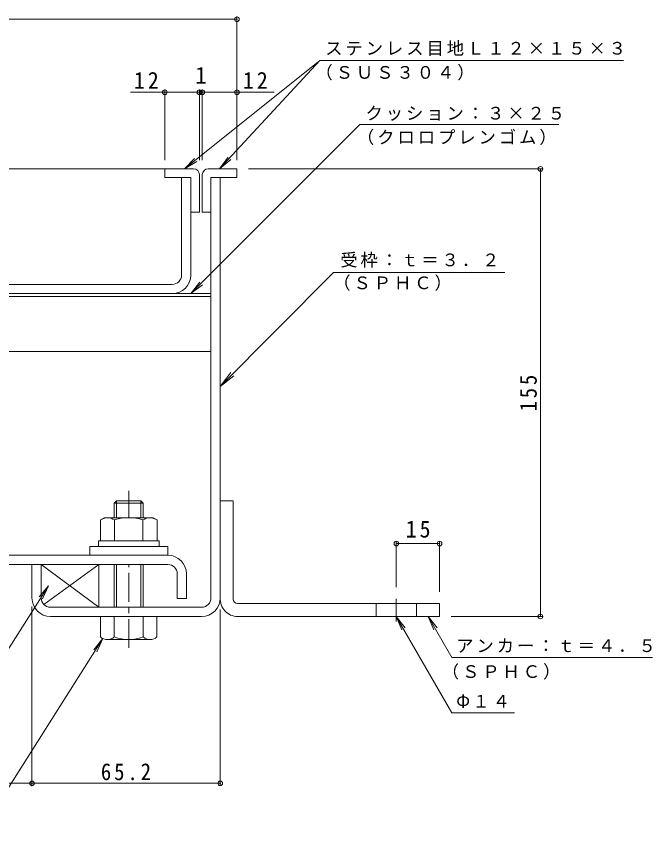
# Model space of a CAD drawing. Units: millimetres on the paper, enlarged 10 times, with parts at other scales. Extents: x -2620 to 2719, y -1962 to 1752.
# Drawn here: x 1617 to 2719, y 302 to 1722 of the extents above; entities that cross this region are included whole.
import ezdxf
from ezdxf.enums import TextEntityAlignment as Align

# ---------------------------------------------------------------- set-up
doc = ezdxf.new("R2010")
doc.units = ezdxf.units.MM
doc.header["$LTSCALE"] = 10
doc.header["$PDMODE"] = 32
doc.header["$PDSIZE"] = 8
doc.linetypes.add('CHAIN1', pattern=[8, 5, -1, 1, -1])
for name, color, linetype, lineweight in [('D-1', 2, 'Continuous', 9), ('D-2', 3, 'Continuous', 9), ('D-3', 4, 'Continuous', 9), ('D-5', 7, 'Continuous', 9), ('D-6', 6, 'Continuous', 9), ('D-7', 5, 'Continuous', 5), ('D-A', 3, 'Continuous', 9), ('D-E', 3, 'Continuous', 9), ('D-F', 7, 'Continuous', 9)]:
    doc.layers.add(name, color=color, linetype=linetype, lineweight=lineweight)
doc.styles.add('ＭＳ ゴシック', font='')
doc.styles.get('ＭＳ ゴシック').set_extended_font_data('MS Gothic')

msp = doc.modelspace()

# ---------------------------------------------------------------- linework, layer by layer
at = {"layer": 'D-1'}
for p, q in [((1953.73, 715.09), (1953.73, 1443.09)), ((1969.73, 715.09), (1969.73, 1443.09)), ((1659.73, 715.09), (1659.73, 773.09)), ((1675.73, 699.09), (1937.73, 699.09)), ((1675.73, 683.09), (1786.23, 683.09)), ((1937.73, 683.09), (1836.23, 683.09))]:
    msp.add_line(p, q, dxfattribs=at)
msp.add_lwpolyline([(1643.73, 715.09), (1643.73, 773.09), (1659.73, 773.09)], dxfattribs=at)
for centre, radius, start, end in [((1675.73, 715.09), 32, 180, 270), ((1675.73, 715.09), 16, 180, 270), ((1937.73, 715.09), 16, 270, 0), ((1937.73, 715.09), 32, 270, 0)]:
    msp.add_arc(centre, radius, start, end, dxfattribs=at)
at = {"layer": 'D-2'}
for p, q in [((1918.73, 1443.09), (1902.73, 1443.09)), ((1902.73, 1274.09), (1902.73, 1443.09)), ((1918.73, 1274.09), (1918.73, 1443.09)), ((1886.73, 1258.09), (248.73, 1258.09)), ((248.73, 1242.09), (1886.73, 1242.09))]:
    msp.add_line(p, q, dxfattribs=at)
for radius in [16, 32]:
    msp.add_arc((1886.73, 1274.09), radius, 270, 0, dxfattribs=at)
at = {"layer": 'D-3'}
for p, q in [((1873.73, 1458.09), (248.73, 1458.09)), ((1923.73, 1458.09), (1873.73, 1458.09)), ((1873.73, 1458.09), (1873.73, 1443.09)), ((1948.73, 1458.09), (1998.73, 1458.09)), ((1998.73, 1458.09), (1998.73, 1443.09)), ((1933.73, 1448.09), (1933.73, 1383.09)), ((1938.73, 1448.09), (1938.73, 1383.09)), ((1998.73, 1443.09), (1953.73, 1443.09)), ((1953.73, 1383.09), (1953.73, 1443.09)), ((1918.73, 1383.09), (1933.73, 1383.09)), ((1953.73, 1383.09), (1938.73, 1383.09))]:
    msp.add_line(p, q, dxfattribs=at)
msp.add_lwpolyline([(1873.73, 1443.09), (1918.73, 1443.09), (1918.73, 1383.09)], dxfattribs=at)
for centre, start, end in [((1923.73, 1448.09), 0, 90), ((1948.73, 1448.09), 90, 180)]:
    msp.add_arc(centre, 10, start, end, dxfattribs=at)
at = {"layer": 'D-5'}
for p, q in [((2142.28, 1645.49), (1907.64, 1458.09)), ((2142.28, 1645.49), (1968.76, 1458.09)), ((2142.28, 1645.49), (2668.12, 1645.49)), ((2211.79, 1534.86), (1919.02, 1242.09)), ((2211.79, 1534.86), (2556.32, 1534.86)), ((1968.76, 1458.09), (1983.21, 1478.49)), ((1907.64, 1458.09), (1924.97, 1476.11)), ((1907.64, 1458.09), (1929.05, 1471.01)), ((1968.76, 1458.09), (1987.99, 1474.06)), ((2166.12, 1278.47), (1969.73, 1081.4)), ((2166.12, 1278.47), (2462.46, 1278.47)), ((1919.02, 1242.09), (1934.24, 1261.92)), ((1919.02, 1242.09), (1938.85, 1257.31)), ((1969.73, 1081.4), (1987.95, 1105.23)), ((1969.73, 1081.4), (1993.5, 1099.7)), ((1520.49, 497.97), (1672.22, 736.07)), ((1672.22, 736.07), (1656.14, 716.92)), ((1672.22, 736.07), (1661.65, 713.42)), ((2274.73, 683.09), (2284.3, 659.99)), ((2274.73, 683.09), (2289.95, 663.26)), ((2274.73, 683.09), (2371.14, 516.1)), ((2330.03, 683.09), (2371.14, 611.88)), ((2330.03, 683.09), (2339.59, 659.99)), ((2330.03, 683.09), (2345.25, 663.26)), ((1548.27, 301.96), (1766.68, 644.72)), ((1766.68, 644.72), (1750.61, 625.57)), ((1766.68, 644.72), (1756.11, 622.06)), ((2371.14, 611.88), (2718.58, 611.88)), ((2371.14, 516.1), (2479.19, 516.1))]:
    msp.add_line(p, q, dxfattribs=at)
at = {"layer": 'D-6'}
for p, q in [((1953.73, 1352.09), (1953.73, 1337.09)), ((248.73, 1242.09), (1953.73, 1242.09)), ((1493.73, 1237.09), (1953.73, 1237.09)), ((1298.73, 1142.09), (1953.73, 1142.09)), ((1659.73, 773.09), (1659.73, 715.09)), ((1664.25, 703.95), (1759.73, 773.09))]:
    msp.add_line(p, q, dxfattribs=at)
msp.add_lwpolyline([(1675.73, 699.09), (1759.73, 699.09), (1759.73, 773.09), (1659.73, 773.09), (1759.73, 699.09)], dxfattribs=at)
at = {"layer": 'D-7', "linetype": 'CHAIN1'}
for p, q in [((1811.23, 854.09), (1811.23, 900.75)), ((1811.23, 628.7), (1811.23, 773.09))]:
    msp.add_line(p, q, dxfattribs=at)
at = {"layer": 'D-7'}
for p, q in [((1790.29, 883.09), (1786.23, 879.03)), ((1832.17, 883.09), (1790.29, 883.09)), ((1790.29, 854.09), (1790.29, 883.09)), ((1832.17, 883.09), (1836.23, 879.03)), ((1832.17, 854.09), (1832.17, 883.09)), ((1836.23, 879.03), (1786.23, 879.03)), ((1786.23, 854.09), (1786.23, 879.03)), ((1836.23, 879.03), (1836.23, 855.59)), ((1836.23, 879.03), (1836.23, 854.09)), ((1786.23, 773.09), (1786.23, 699.09)), ((1790.29, 699.09), (1790.29, 773.09)), ((1832.17, 699.09), (1832.17, 773.09)), ((1836.23, 773.09), (1836.23, 699.09)), ((1860.23, 683.09), (1762.23, 683.09)), ((1762.23, 647.56), (1762.23, 683.09)), ((1786.23, 683.09), (1786.23, 647.56)), ((1836.23, 683.09), (1836.23, 647.56)), ((1860.23, 647.56), (1860.23, 683.09)), ((1848.23, 643.09), (1774.23, 643.09))]:
    msp.add_line(p, q, dxfattribs=at)
at = {"layer": 'D-7', "color": 2, "lineweight": 9}
for p, q in [((1762.15, 850.29), (1768.73, 854.09)), ((1853.73, 854.09), (1768.73, 854.09)), ((1762.15, 850.29), (1762.15, 814.09)), ((1786.69, 850.29), (1786.69, 814.09)), ((1835.77, 850.29), (1835.77, 814.09))]:
    msp.add_line(p, q, dxfattribs=at)
at = {"layer": 'D-7', "color": 6, "lineweight": 9}
for p, q in [((1758.73, 814.09), (1758.73, 804.09)), ((1758.73, 804.09), (1863.73, 804.09))]:
    msp.add_line(p, q, dxfattribs=at)
at = {"layer": 'D-7', "color": 134}
for p, q in [((1743.73, 804.09), (1743.73, 789.09)), ((1743.73, 804.09), (1878.73, 804.09)), ((1878.73, 804.09), (1878.73, 789.09)), ((1743.73, 789.09), (1878.73, 789.09))]:
    msp.add_line(p, q, dxfattribs=at)
at = {"layer": 'D-7', "color": 2, "lineweight": 9}
msp.add_lwpolyline([(1853.73, 854.09), (1860.3, 850.29), (1860.3, 814.09), (1762.15, 814.09)], dxfattribs=at)
at = {"layer": 'D-7', "color": 6, "lineweight": 9}
msp.add_lwpolyline([(1758.73, 814.09), (1863.73, 814.09), (1863.73, 804.09)], dxfattribs=at)
at = {"layer": 'D-7', "color": 2, "lineweight": 9}
for centre, radius, start, end in [((1776.64, 825.21), 28.97, 94.38438, 120), ((1773.66, 829.89), 24.21, 57.42749, 88.18784), ((1811.23, 772.89), 81.2, 72.41188, 107.5881), ((1848.8, 829.89), 24.21, 91.81215, 122.57249), ((1845.82, 825.21), 28.97, 59.99998, 85.6156)]:
    msp.add_arc(centre, radius, start, end, dxfattribs=at)
at = {"layer": 'D-7'}
for centre, radius, start, end in [((1774.23, 661.42), 18.33, 229.1022, 310.89809), ((1811.23, 715.17), 72.08, 249.70546, 290.29454), ((1848.23, 661.42), 18.33, 229.10191, 310.8978)]:
    msp.add_arc(centre, radius, start, end, dxfattribs=at)
at = {"layer": 'D-A'}
for p, q in [((1879.23, 789.09), (248.73, 789.09)), ((248.73, 773.09), (1879.23, 773.09)), ((1895.23, 757.09), (1895.23, 714.09)), ((1911.23, 757.09), (1911.23, 714.09)), ((1895.23, 714.09), (1911.23, 714.09))]:
    msp.add_line(p, q, dxfattribs=at)
for radius in [32, 16]:
    msp.add_arc((1879.23, 757.09), radius, 0, 90, dxfattribs=at)
at = {"layer": 'D-E'}
for p, q in [((1969.73, 883.09), (1969.73, 715.09)), ((1969.73, 883.09), (1992.23, 883.09)), ((1992.23, 713.09), (1992.23, 883.09)), ((1999.73, 705.59), (2349.73, 705.59)), ((2239.73, 683.09), (2239.73, 705.59)), ((2309.73, 683.09), (2309.73, 705.59)), ((2349.73, 705.59), (2349.73, 683.09)), ((2349.73, 683.09), (1999.73, 683.09))]:
    msp.add_line(p, q, dxfattribs=at)
at = {"layer": 'D-E', "linetype": 'CHAIN1'}
msp.add_line((2274.73, 674.36), (2274.73, 713.8), dxfattribs=at)
at = {"layer": 'D-E'}
for radius, start in [(30, 176.17647), (7.5, 180.00027)]:
    msp.add_arc((1999.73, 713.09), radius, start, 270, dxfattribs=at)
at = {"layer": 'D-F'}
for p, q in [((1998.73, 1473.09), (1998.73, 1722.08)), ((1998.73, 1717.08), (248.73, 1717.08)), ((1814.16, 1590.71), (1933.73, 1590.71)), ((1873.73, 1473.09), (1873.73, 1595.71)), ((1933.73, 1473.09), (1933.73, 1595.71)), ((1933.73, 1590.71), (1938.73, 1590.71)), ((1938.73, 1473.09), (1938.73, 1595.71)), ((1938.73, 1590.71), (2063.08, 1590.71)), ((2527.36, 1458.09), (2018.73, 1458.09)), ((2524.36, 683.09), (2524.36, 1458.09)), ((2274.73, 812.34), (2274.73, 733.8)), ((2349.73, 812.34), (2349.73, 725.59)), ((2274.73, 809.34), (2349.73, 809.34)), ((1643.72, 700.09), (1643.72, 389.19)), ((1969.73, 391.19), (1969.73, 695.09)), ((2527.36, 683.09), (2369.73, 683.09)), ((1643.72, 394.19), (248.73, 394.19)), ((1643.72, 394.19), (1969.73, 394.19))]:
    msp.add_line(p, q, dxfattribs=at)
for p in [(1998.73, 1717.08), (1873.73, 1590.71), (1933.73, 1590.71), (1938.73, 1590.71), (1998.73, 1590.71), (2524.36, 1458.09), (2274.73, 809.34), (2349.73, 809.34), (2524.36, 683.09), (1643.72, 394.19), (1969.73, 394.19)]:
    msp.add_point(p, dxfattribs=at)

# ---------------------------------------------------------------- texts
at = {"layer": 'D-5', "char_height": 21.99, "attachment_point": 7, "style": 'ＭＳ ゴシック'}
for s, insert in [('\\T1.17;ステンレス目地Ｌ１２×１５×３', (2151.47, 1653.66)), ('\\T1.17;（ＳＵＳ３０４）', (2134.63, 1611.22)), ('\\T1.17;クッション：３×２５', (2221.34, 1541.19)), ('\\T1.17;（クロロプレンゴム）', (2206.52, 1499.09)), ('\\T1.17;受枠：ｔ＝３．２', (2177.62, 1287.03)), ('\\T1.17;（ＳＰＨＣ）', (2165.46, 1246.88)), ('\\T1.17;アンカー：ｔ＝４．５', (2378.44, 620.4)), ('\\T1.17;（ＳＰＨＣ）', (2353.46, 573.8)), ('\\T1.17;Φ１４', (2378.44, 524.62))]:
    msp.add_mtext(s, dxfattribs=dict(at, insert=insert))
at = {"layer": 'D-F', "color": 2, "style": 'ＭＳ ゴシック'}
msp.add_text('1', height=29.33, dxfattribs=at).set_placement((1926.23, 1596.71), align=Align.BOTTOM_LEFT)
at = {"layer": 'D-F', "color": 2, "char_height": 29.33, "attachment_point": 7, "style": 'ＭＳ ゴシック'}
for s, insert in [('\\T1.27;\\W0.95;12', (1820.27, 1596.71)), ('\\T1.27;\\W0.95;12', (2009.01, 1596.71)), ('\\T1.27;\\W0.95;15', (2290.98, 819.34)), ('\\T1.28;\\W0.9;65.2', (1762.98, 399.19))]:
    msp.add_mtext(s, dxfattribs=dict(at, insert=insert))
at = {"layer": 'D-F', "color": 2, "insert": (2518.36, 1038.09), "char_height": 29.33, "attachment_point": 7, "rotation": 90, "style": 'ＭＳ ゴシック'}
msp.add_mtext('\\T1.27;\\W0.9;155', dxfattribs=at)

doc.saveas('drawing.dxf')
